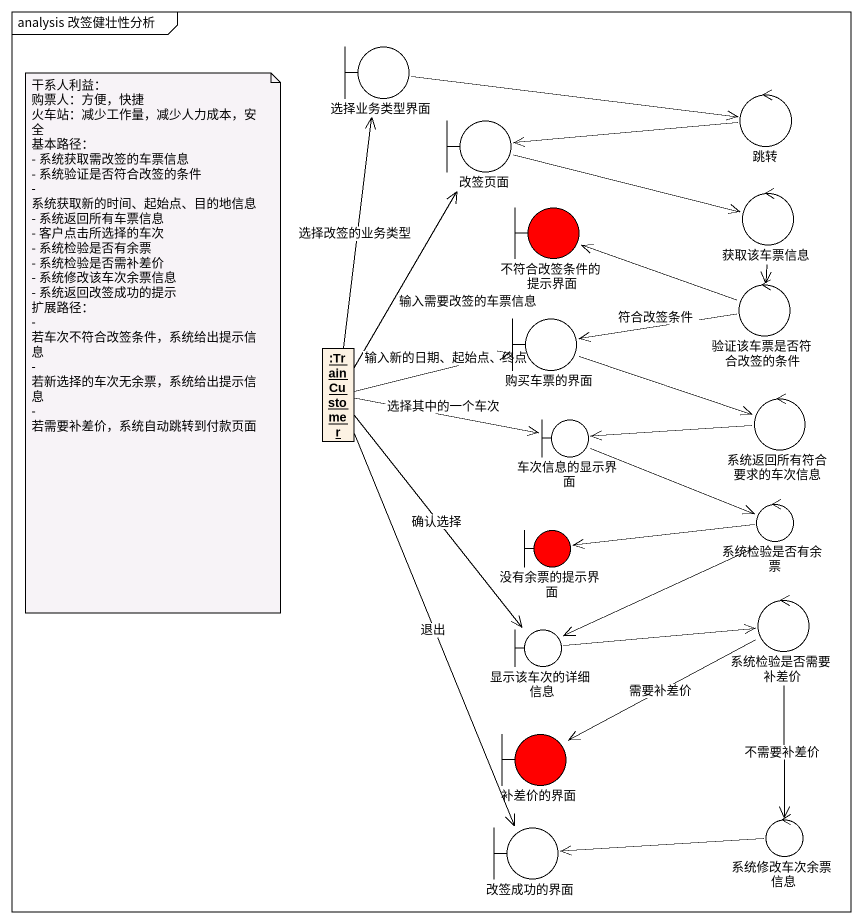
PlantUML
@startuml
mainframe analysis 改签健壮性分析
allowmixing
hide circle
hide empty members
boundary 选择业务类型界面
control 跳转
boundary 改签页面
boundary 不符合改签条件的提示界面 #FF0000
control 获取该车票信息
boundary 购买车票的界面
control 验证该车票是否符合改签的条件
object ":TrainCustomer" as TrainCustomer
boundary 车次信息的显示界面
control 系统返回所有符合要求的车次信息
boundary 没有余票的提示界面 #FF0000
control 系统检验是否有余票
boundary 显示该车次的详细信息
control 系统检验是否需要补差价
boundary 补差价的界面 #FF0000
boundary 改签成功的界面
control 系统修改车次余票信息
选择业务类型界面 -right-> 跳转
跳转 -left-> 改签页面
改签页面 -right-> 获取该车票信息
获取该车票信息 --> 验证该车票是否符合改签的条件
购买车票的界面 -right-> 系统返回所有符合要求的车次信息
验证该车票是否符合改签的条件 -left-> 不符合改签条件的提示界面
验证该车票是否符合改签的条件 -left-> 购买车票的界面 : 符合改签条件
TrainCustomer -up-> 选择业务类型界面 : 选择改签的业务类型
TrainCustomer -up-> 改签页面 : 输入需要改签的车票信息
TrainCustomer -right-> 购买车票的界面 : 输入新的日期、起始点、终点
TrainCustomer -right-> 车次信息的显示界面 : 选择其中的一个车次
TrainCustomer --> 显示该车次的详细信息 : 确认选择
TrainCustomer --> 改签成功的界面 : 退出
车次信息的显示界面 -right-> 系统检验是否有余票
系统返回所有符合要求的车次信息 -left-> 车次信息的显示界面
系统检验是否有余票 -left-> 没有余票的提示界面
系统检验是否有余票 -left-> 显示该车次的详细信息
显示该车次的详细信息 -right-> 系统检验是否需要补差价
系统检验是否需要补差价 -left-> 补差价的界面 : 需要补差价
系统检验是否需要补差价 --> 系统修改车次余票信息 : 不需要补差价
系统修改车次余票信息 -left-> 改签成功的界面
note as N1
  干系人利益：
  购票人：方便，快捷
  火车站：减少工作量，减少人力成本，安全
  基本路径：
  - 系统获取需改签的车票信息
  - 系统验证是否符合改签的条件
  - 系统获取新的时间、起始点、目的地信息
  - 系统返回所有车票信息
  - 客户点击所选择的车次
  - 系统检验是否有余票
  - 系统检验是否需补差价
  - 系统修改该车次余票信息
  - 系统返回改签成功的提示
  扩展路径：
  - 若车次不符合改签条件，系统给出提示信息
  - 若新选择的车次无余票，系统给出提示信息
  - 若需要补差价，系统自动跳转到付款页面
end note
@enduml
